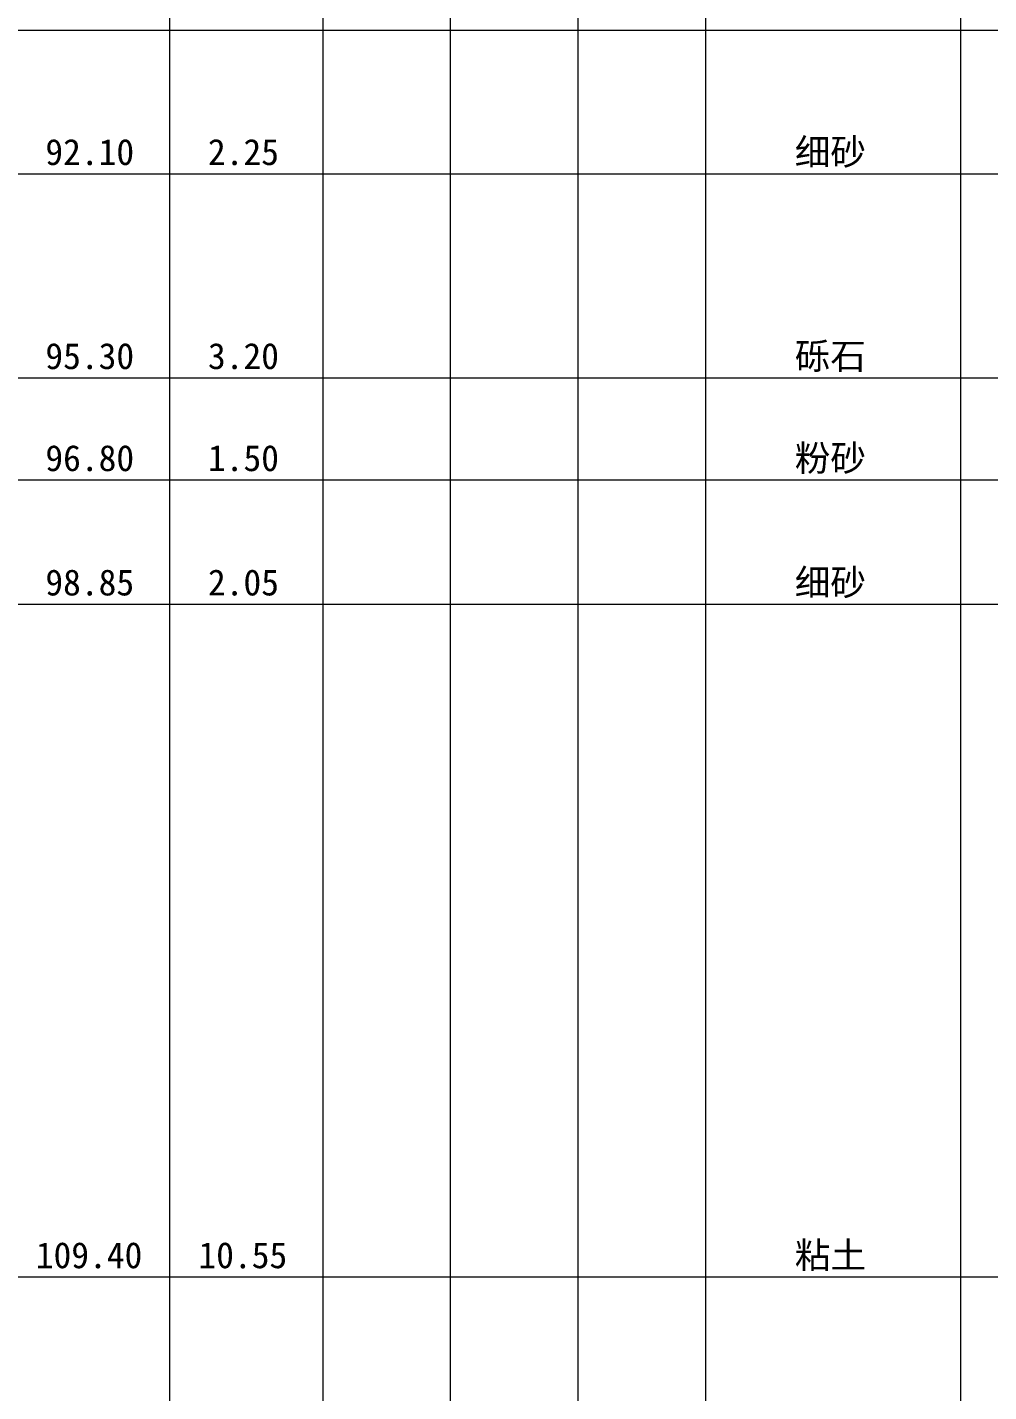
# Model space of a CAD drawing. Header units: inches. Extents: x -27 to 109, y -724 to 26.
# Drawn here: x 21.25 to 36.32, y -110.3 to -88.91 of the extents above; entities that cross this region are included whole.
import ezdxf

# ---------------------------------------------------------------- set-up
doc = ezdxf.new("R2010")
doc.units = ezdxf.units.IN
doc.header["$MEASUREMENT"] = 0
doc.layers.get('0').update_dxf_attribs({"lineweight": 0})
doc.styles.add('宋体', font='')
doc.styles.get('宋体').set_extended_font_data('宋体')

msp = doc.modelspace()

# ---------------------------------------------------------------- linework, layer by layer
at = {"linetype": 'Continuous', "lineweight": 15}
for p, q in [((23.482, 0.896), (23.482, -693.554)), ((25.882, 0.896), (25.882, -693.554)), ((27.882, 0.896), (27.882, -693.554)), ((29.882, 0.896), (29.882, -693.554)), ((31.882, 0.896), (31.882, -693.554)), ((35.882, 0.896), (35.882, -693.554)), ((21.082, -88.954), (23.482, -88.954)), ((23.482, -88.954), (25.882, -88.954)), ((25.882, -88.954), (27.882, -88.954)), ((27.882, -88.954), (29.882, -88.954)), ((29.882, -88.954), (31.882, -88.954)), ((31.882, -88.954), (35.882, -88.954)), ((35.882, -88.954), (65.882, -88.954)), ((21.082, -91.204), (23.482, -91.204)), ((23.482, -91.204), (25.882, -91.204)), ((25.882, -91.204), (27.882, -91.204)), ((27.882, -91.204), (29.882, -91.204)), ((29.882, -91.204), (31.882, -91.204)), ((31.882, -91.204), (35.882, -91.204)), ((35.882, -91.204), (65.882, -91.204)), ((21.082, -94.404), (23.482, -94.404)), ((23.482, -94.404), (25.882, -94.404)), ((25.882, -94.404), (27.882, -94.404)), ((27.882, -94.404), (29.882, -94.404)), ((29.882, -94.404), (31.882, -94.404)), ((31.882, -94.404), (35.882, -94.404)), ((35.882, -94.404), (65.882, -94.404)), ((21.082, -96.004), (23.482, -96.004)), ((23.482, -96.004), (25.882, -96.004)), ((25.882, -96.004), (27.882, -96.004)), ((27.882, -96.004), (29.882, -96.004)), ((29.882, -96.004), (31.882, -96.004)), ((31.882, -96.004), (35.882, -96.004)), ((35.882, -96.004), (65.882, -96.004)), ((21.082, -97.954), (23.482, -97.954)), ((23.482, -97.954), (25.882, -97.954)), ((25.882, -97.954), (27.882, -97.954)), ((27.882, -97.954), (29.882, -97.954)), ((29.882, -97.954), (31.882, -97.954)), ((31.882, -97.954), (35.882, -97.954)), ((35.882, -97.954), (65.882, -97.954)), ((21.082, -108.504), (23.482, -108.504)), ((23.482, -108.504), (25.882, -108.504)), ((25.882, -108.504), (27.882, -108.504)), ((27.882, -108.504), (29.882, -108.504)), ((29.882, -108.504), (31.882, -108.504)), ((31.882, -108.504), (35.882, -108.504)), ((35.882, -108.504), (65.882, -108.504))]:
    msp.add_line(p, q, dxfattribs=at)

# ---------------------------------------------------------------- texts
at = {"style": '宋体'}
for s, p in [('92.10', (21.534, -91.067)), ('2.25', (24.083, -91.067)), ('细砂', (33.283, -91.067)), ('95.30', (21.534, -94.267)), ('3.20', (24.083, -94.267)), ('砾石', (33.283, -94.267)), ('粉砂', (33.283, -95.867)), ('96.80', (21.534, -95.867)), ('1.50', (24.083, -95.867)), ('细砂', (33.283, -97.817)), ('98.85', (21.534, -97.817)), ('2.05', (24.083, -97.817)), ('109.40', (21.384, -108.367)), ('10.55', (23.934, -108.367)), ('粘土', (33.283, -108.367))]:
    msp.add_text(s, height=0.4092, dxfattribs=at).set_placement(p)

doc.saveas('drawing.dxf')
